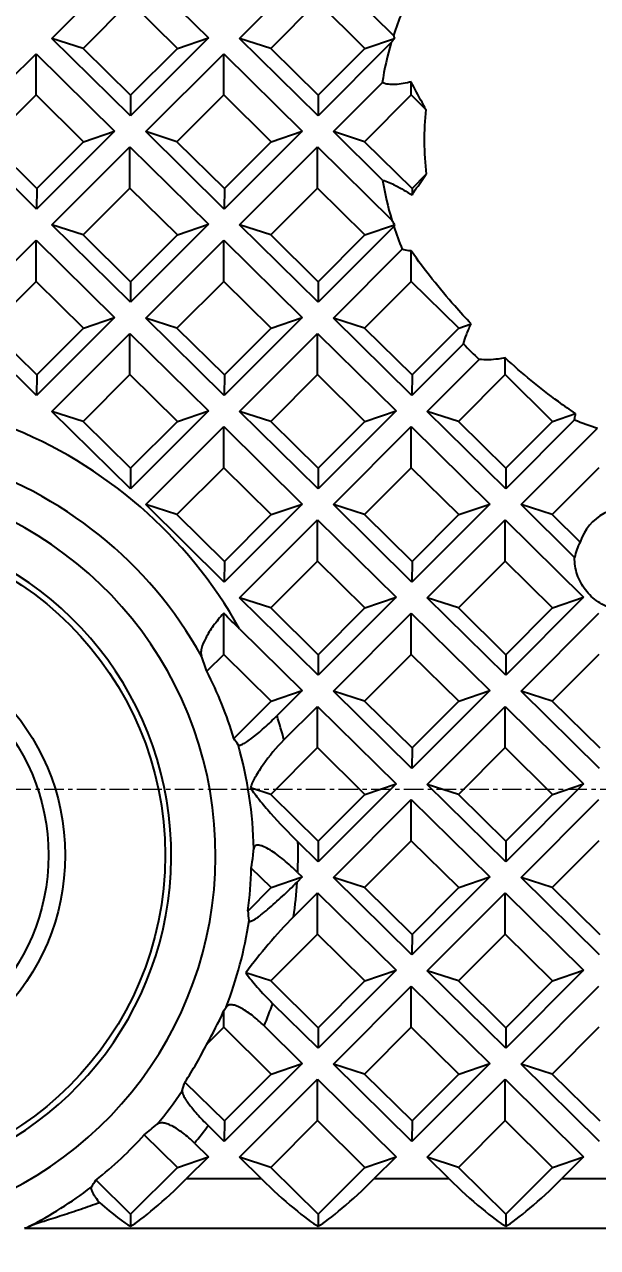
# Model space of a CAD drawing. Header units: millimetres. Extents: x 2089 to 2530, y 1631 to 2074.
# Drawn here: x 2233.11 to 2246.14, y 1853.16 to 1880.95 of the extents above; entities that cross this region are included whole.
import ezdxf

# ---------------------------------------------------------------- set-up
doc = ezdxf.new("R2010")
doc.units = ezdxf.units.MM
doc.linetypes.add('CENTER', pattern=[0.6, 0.375, -0.075, 0.075, -0.075])
doc.layers.add('center', color=1, linetype='CENTER', lineweight=9)
doc.styles.get("Standard").update_dxf_attribs({"font": 'arial.ttf'})
doc.dimstyles.new('副本 ISO-25-1', dxfattribs={"dimtxt": 5, "dimasz": 5, "dimexe": 0, "dimexo": 0, "dimgap": 0, "dimtad": 1, "dimtxsty": 'Standard', "dimcen": 0, "dimclrd": 4, "dimclre": 4, "dimclrt": 6, "dimazin": 0, "dimtfac": 1, "dimtofl": 0, "dimtmove": 0, "dimatfit": 3, "dimfxl": 0, "dimarcsym": 0})

# ---------------------------------------------------------------- blocks, each defined once
blk = doc.blocks.new('*D82')
at = {"color": 4, "linetype": 'Continuous', "lineweight": -2, "transparency": 16777216}
blk.add_line((2248.301, 2000.77), (2248.301, 2021.007), dxfattribs=at)
at = {"layer": 'Defpoints', "color": 0, "transparency": 16777216}
for p in [(2248.301, 2017.746), (2248.301, 2000.77), (2248.301, 1863.577)]:
    blk.add_point(p, dxfattribs=at)
at = {"color": 6, "transparency": 16777216, "insert": (2245.748, 2019.376), "char_height": 5, "attachment_point": 5, "rotation": 90}
blk.add_mtext('0', dxfattribs=at)
blk = doc.blocks.new('*D83')
at = {"color": 4, "linetype": 'Continuous', "lineweight": -2, "transparency": 16777216}
blk.add_line((2248.301, 1724.159), (2248.301, 1706.103), dxfattribs=at)
at = {"layer": 'Defpoints', "color": 0, "transparency": 16777216}
for p in [(2248.301, 1863.577), (2248.301, 1724.159), (2248.301, 1709.364)]:
    blk.add_point(p, dxfattribs=at)
at = {"color": 6, "transparency": 16777216, "insert": (2245.748, 1707.734), "char_height": 5, "attachment_point": 5, "rotation": 90}
blk.add_mtext('0', dxfattribs=at)
blk = doc.blocks.new('*D90')
at = {"color": 4, "linetype": 'Continuous', "lineweight": -2, "transparency": 16777216}
blk.add_line((2159.323, 1863.577), (2145.412, 1863.577), dxfattribs=at)
at = {"layer": 'Defpoints', "color": 0, "transparency": 16777216}
for p in [(2148.673, 1863.577), (2159.323, 1863.577), (2248.301, 1863.577)]:
    blk.add_point(p, dxfattribs=at)
at = {"color": 6, "transparency": 16777216, "insert": (2147.043, 1866.13), "char_height": 5, "attachment_point": 5}
blk.add_mtext('0', dxfattribs=at)
blk = doc.blocks.new('*D91')
at = {"color": 4, "linetype": 'Continuous', "lineweight": -2, "transparency": 16777216}
blk.add_line((2163.032, 1901.577), (2141.504, 1901.577), dxfattribs=at)
at = {"layer": 'Defpoints', "color": 0, "transparency": 16777216}
for p in [(2148.673, 1901.577), (2163.032, 1901.577), (2248.301, 1863.577)]:
    blk.add_point(p, dxfattribs=at)
at = {"color": 6, "transparency": 16777216, "insert": (2145.088, 1904.131), "char_height": 5, "attachment_point": 5}
blk.add_mtext('38', dxfattribs=at)
blk = doc.blocks.new('*D92')
at = {"color": 4, "linetype": 'Continuous', "lineweight": -2, "transparency": 16777216}
for p, q in [((2168.673, 1914.551), (2158.673, 1910.284)), ((2231.896, 1914.551), (2168.673, 1914.551)), ((2158.673, 1910.284), (2131.801, 1910.284))]:
    blk.add_line(p, q, dxfattribs=at)
at = {"layer": 'Defpoints', "color": 0, "transparency": 16777216}
for p in [(2231.896, 1914.551), (2148.673, 1910.284), (2248.301, 1863.577)]:
    blk.add_point(p, dxfattribs=at)
at = {"color": 6, "transparency": 16777216, "insert": (2140.237, 1913.289), "char_height": 5, "attachment_point": 5}
blk.add_mtext('50,97', dxfattribs=at)
blk = doc.blocks.new('*D93')
at = {"color": 4, "linetype": 'Continuous', "lineweight": -2, "transparency": 16777216}
blk.add_line((2211.765, 1916.555), (2131.79, 1916.555), dxfattribs=at)
at = {"layer": 'Defpoints', "color": 0, "transparency": 16777216}
for p in [(2148.673, 1916.555), (2211.765, 1916.555), (2248.301, 1863.577)]:
    blk.add_point(p, dxfattribs=at)
at = {"color": 6, "transparency": 16777216, "insert": (2140.232, 1919.56), "char_height": 5, "attachment_point": 5}
blk.add_mtext('52,98', dxfattribs=at)
blk = doc.blocks.new('*D94')
at = {"color": 4, "linetype": 'Continuous', "lineweight": -2, "transparency": 16777216}
blk.add_line((2206.838, 1939.577), (2141.555, 1939.577), dxfattribs=at)
at = {"layer": 'Defpoints', "color": 0, "transparency": 16777216}
for p in [(2148.673, 1939.577), (2206.838, 1939.577), (2248.301, 1863.577)]:
    blk.add_point(p, dxfattribs=at)
at = {"color": 6, "transparency": 16777216, "insert": (2145.114, 1942.13), "char_height": 5, "attachment_point": 5}
blk.add_mtext('76', dxfattribs=at)
blk = doc.blocks.new('*D95')
at = {"color": 4, "linetype": 'Continuous', "lineweight": -2, "transparency": 16777216}
blk.add_line((2222.617, 1970.577), (2138.097, 1970.577), dxfattribs=at)
at = {"layer": 'Defpoints', "color": 0, "transparency": 16777216}
for p in [(2148.673, 1970.577), (2222.617, 1970.577), (2248.301, 1863.577)]:
    blk.add_point(p, dxfattribs=at)
at = {"color": 6, "transparency": 16777216, "insert": (2143.385, 1973.13), "char_height": 5, "attachment_point": 5}
blk.add_mtext('107', dxfattribs=at)
blk = doc.blocks.new('*D96')
at = {"color": 4, "linetype": 'Continuous', "lineweight": -2, "transparency": 16777216}
blk.add_line((2175.173, 1993.577), (2138.114, 1993.577), dxfattribs=at)
at = {"layer": 'Defpoints', "color": 0, "transparency": 16777216}
for p in [(2148.673, 1993.577), (2175.173, 1993.577), (2248.301, 1863.577)]:
    blk.add_point(p, dxfattribs=at)
at = {"color": 6, "transparency": 16777216, "insert": (2143.393, 1996.132), "char_height": 5, "attachment_point": 5}
blk.add_mtext('130', dxfattribs=at)
blk = doc.blocks.new('*D131')
at = {"color": 4, "linetype": 'Continuous', "lineweight": -2, "transparency": 16777216}
for p, q in [((2168.673, 1862.077), (2158.673, 1855.146)), ((2226.164, 1862.077), (2168.673, 1862.077)), ((2158.673, 1855.146), (2140.003, 1855.146))]:
    blk.add_line(p, q, dxfattribs=at)
at = {"layer": 'Defpoints', "color": 0, "transparency": 16777216}
for p in [(2248.301, 1863.577), (2226.164, 1862.077), (2148.673, 1855.146)]:
    blk.add_point(p, dxfattribs=at)
at = {"color": 6, "transparency": 16777216, "insert": (2144.338, 1858.151), "char_height": 5, "attachment_point": 5}
blk.add_mtext('1,5', dxfattribs=at)
blk = doc.blocks.new('*D132')
at = {"color": 4, "linetype": 'Continuous', "lineweight": -2, "transparency": 16777216}
for p, q in [((2168.673, 1860.188), (2158.673, 1845.49)), ((2202.334, 1860.188), (2168.673, 1860.188)), ((2158.673, 1845.49), (2135.679, 1845.49))]:
    blk.add_line(p, q, dxfattribs=at)
at = {"layer": 'Defpoints', "color": 0, "transparency": 16777216}
for p in [(2248.301, 1863.577), (2202.334, 1860.188), (2148.673, 1845.49)]:
    blk.add_point(p, dxfattribs=at)
at = {"color": 6, "transparency": 16777216, "insert": (2142.176, 1848.495), "char_height": 5, "attachment_point": 5}
blk.add_mtext('3,39', dxfattribs=at)
blk = doc.blocks.new('*D133')
at = {"color": 4, "linetype": 'Continuous', "lineweight": -2, "transparency": 16777216}
blk.add_line((2176.431, 1831.577), (2141.565, 1831.577), dxfattribs=at)
at = {"layer": 'Defpoints', "color": 0, "transparency": 16777216}
for p in [(2248.301, 1863.577), (2148.673, 1831.577), (2176.431, 1831.577)]:
    blk.add_point(p, dxfattribs=at)
at = {"color": 6, "transparency": 16777216, "insert": (2145.119, 1834.131), "char_height": 5, "attachment_point": 5}
blk.add_mtext('32', dxfattribs=at)
blk = doc.blocks.new('*D134')
at = {"color": 4, "linetype": 'Continuous', "lineweight": -2, "transparency": 16777216}
blk.add_line((2201.587, 1812.953), (2131.852, 1812.953), dxfattribs=at)
at = {"layer": 'Defpoints', "color": 0, "transparency": 16777216}
for p in [(2248.301, 1863.577), (2148.673, 1812.953), (2201.587, 1812.953)]:
    blk.add_point(p, dxfattribs=at)
at = {"color": 6, "transparency": 16777216, "insert": (2140.262, 1815.957), "char_height": 5, "attachment_point": 5}
blk.add_mtext('50,62', dxfattribs=at)
blk = doc.blocks.new('*D135')
at = {"color": 4, "linetype": 'Continuous', "lineweight": -2, "transparency": 16777216}
blk.add_line((2204.857, 1800.174), (2135.679, 1800.174), dxfattribs=at)
at = {"layer": 'Defpoints', "color": 0, "transparency": 16777216}
for p in [(2248.301, 1863.577), (2148.673, 1800.174), (2204.857, 1800.174)]:
    blk.add_point(p, dxfattribs=at)
at = {"color": 6, "transparency": 16777216, "insert": (2142.176, 1803.179), "char_height": 5, "attachment_point": 5}
blk.add_mtext('63,4', dxfattribs=at)
blk = doc.blocks.new('*D136')
at = {"color": 4, "linetype": 'Continuous', "lineweight": -2, "transparency": 16777216}
blk.add_line((2221.069, 1791.129), (2131.804, 1791.129), dxfattribs=at)
at = {"layer": 'Defpoints', "color": 0, "transparency": 16777216}
for p in [(2248.301, 1863.577), (2148.673, 1791.129), (2221.069, 1791.129)]:
    blk.add_point(p, dxfattribs=at)
at = {"color": 6, "transparency": 16777216, "insert": (2140.239, 1794.134), "char_height": 5, "attachment_point": 5}
blk.add_mtext('72,45', dxfattribs=at)
blk = doc.blocks.new('*D137')
at = {"color": 4, "linetype": 'Continuous', "lineweight": -2, "transparency": 16777216}
blk.add_line((2229.006, 1764.577), (2141.5, 1764.577), dxfattribs=at)
at = {"layer": 'Defpoints', "color": 0, "transparency": 16777216}
for p in [(2248.301, 1863.577), (2148.673, 1764.577), (2229.006, 1764.577)]:
    blk.add_point(p, dxfattribs=at)
at = {"color": 6, "transparency": 16777216, "insert": (2145.087, 1767.13), "char_height": 5, "attachment_point": 5}
blk.add_mtext('99', dxfattribs=at)
blk = doc.blocks.new('*D138')
at = {"color": 4, "linetype": 'Continuous', "lineweight": -2, "transparency": 16777216}
blk.add_line((2185.311, 1749.577), (2138.117, 1749.577), dxfattribs=at)
at = {"layer": 'Defpoints', "color": 0, "transparency": 16777216}
for p in [(2248.301, 1863.577), (2148.673, 1749.577), (2185.311, 1749.577)]:
    blk.add_point(p, dxfattribs=at)
at = {"color": 6, "transparency": 16777216, "insert": (2143.395, 1752.087), "char_height": 5, "attachment_point": 5}
blk.add_mtext('114', dxfattribs=at)
blk = doc.blocks.new('*D139')
at = {"color": 4, "linetype": 'Continuous', "lineweight": -2, "transparency": 16777216}
blk.add_line((2177.261, 1733.577), (2138.114, 1733.577), dxfattribs=at)
at = {"layer": 'Defpoints', "color": 0, "transparency": 16777216}
for p in [(2248.301, 1863.577), (2148.673, 1733.577), (2177.261, 1733.577)]:
    blk.add_point(p, dxfattribs=at)
at = {"color": 6, "transparency": 16777216, "insert": (2143.393, 1736.132), "char_height": 5, "attachment_point": 5}
blk.add_mtext('130', dxfattribs=at)
blk = doc.blocks.new('*D97')
at = {"color": 4, "linetype": 'Continuous', "lineweight": -2, "transparency": 16777216}
blk.add_line((2178.301, 1726.977), (2178.301, 1701.714), dxfattribs=at)
at = {"layer": 'Defpoints', "color": 0, "transparency": 16777216}
for p in [(2248.301, 1863.577), (2178.301, 1726.977), (2178.301, 1708.819)]:
    blk.add_point(p, dxfattribs=at)
at = {"color": 6, "transparency": 16777216, "insert": (2175.748, 1705.267), "char_height": 5, "attachment_point": 5, "rotation": 90}
blk.add_mtext('70', dxfattribs=at)
blk = doc.blocks.new('*D140')
at = {"color": 4, "linetype": 'Continuous', "lineweight": -2, "transparency": 16777216}
for p, q in [((2203.076, 1810.203), (2203.076, 1728.819)), ((2203.076, 1728.819), (2193.731, 1718.819)), ((2193.731, 1718.819), (2193.731, 1691.745))]:
    blk.add_line(p, q, dxfattribs=at)
at = {"layer": 'Defpoints', "color": 0, "transparency": 16777216}
for p in [(2248.301, 1863.577), (2203.076, 1810.203), (2193.731, 1708.819)]:
    blk.add_point(p, dxfattribs=at)
at = {"color": 6, "transparency": 16777216, "insert": (2190.727, 1700.282), "char_height": 5, "attachment_point": 5, "rotation": 90}
blk.add_mtext('45,23', dxfattribs=at)
blk = doc.blocks.new('*D141')
at = {"color": 4, "linetype": 'Continuous', "lineweight": -2, "transparency": 16777216}
for p, q in [((2206.091, 1798.333), (2206.091, 1728.819)), ((2206.091, 1728.819), (2212.255, 1718.819)), ((2212.255, 1718.819), (2212.255, 1692.71))]:
    blk.add_line(p, q, dxfattribs=at)
at = {"layer": 'Defpoints', "color": 0, "transparency": 16777216}
for p in [(2248.301, 1863.577), (2206.091, 1798.333), (2212.255, 1708.819)]:
    blk.add_point(p, dxfattribs=at)
at = {"color": 6, "transparency": 16777216, "insert": (2209.25, 1700.765), "char_height": 5, "attachment_point": 5, "rotation": 90}
blk.add_mtext('42,21', dxfattribs=at)
blk = doc.blocks.new('*D142')
at = {"color": 4, "linetype": 'Continuous', "lineweight": -2, "transparency": 16777216}
blk.add_line((2223.176, 1789.231), (2223.176, 1691.861), dxfattribs=at)
at = {"layer": 'Defpoints', "color": 0, "transparency": 16777216}
for p in [(2248.301, 1863.577), (2223.176, 1789.231), (2223.176, 1708.819)]:
    blk.add_point(p, dxfattribs=at)
at = {"color": 6, "transparency": 16777216, "insert": (2220.171, 1700.34), "char_height": 5, "attachment_point": 5, "rotation": 90}
blk.add_mtext('25,13', dxfattribs=at)
blk = doc.blocks.new('*D143')
at = {"color": 4, "linetype": 'Continuous', "lineweight": -2, "transparency": 16777216}
for p, q in [((2230.301, 1762.3), (2230.301, 1728.819)), ((2230.301, 1728.819), (2237.579, 1718.819)), ((2237.579, 1718.819), (2237.579, 1702.117))]:
    blk.add_line(p, q, dxfattribs=at)
at = {"layer": 'Defpoints', "color": 0, "transparency": 16777216}
for p in [(2248.301, 1863.577), (2230.301, 1762.3), (2237.579, 1708.819)]:
    blk.add_point(p, dxfattribs=at)
at = {"color": 6, "transparency": 16777216, "insert": (2235.026, 1705.468), "char_height": 5, "attachment_point": 5, "rotation": 90}
blk.add_mtext('18', dxfattribs=at)
blk = doc.blocks.new('*D144')
at = {"color": 4, "linetype": 'Continuous', "lineweight": -2, "transparency": 16777216}
blk.add_line((2204.081, 1857.438), (2204.081, 1691.796), dxfattribs=at)
at = {"layer": 'Defpoints', "color": 0, "transparency": 16777216}
for p in [(2248.301, 1863.577), (2204.081, 1857.438), (2204.081, 1708.819)]:
    blk.add_point(p, dxfattribs=at)
at = {"color": 6, "transparency": 16777216, "insert": (2201.076, 1700.308), "char_height": 5, "attachment_point": 5, "rotation": 90}
blk.add_mtext('44,22', dxfattribs=at)
blk = doc.blocks.new('*D145')
at = {"color": 4, "linetype": 'Continuous', "lineweight": -2, "transparency": 16777216}
blk.add_line((2228.914, 1859.327), (2228.914, 1692.407), dxfattribs=at)
at = {"layer": 'Defpoints', "color": 0, "transparency": 16777216}
for p in [(2248.301, 1863.577), (2228.914, 1859.327), (2228.914, 1708.819)]:
    blk.add_point(p, dxfattribs=at)
at = {"color": 6, "transparency": 16777216, "insert": (2225.91, 1700.613), "char_height": 5, "attachment_point": 5, "rotation": 90}
blk.add_mtext('19,39', dxfattribs=at)
blk = doc.blocks.new('*D98')
at = {"color": 4, "linetype": 'Continuous', "lineweight": -2, "transparency": 16777216}
blk.add_line((2213.116, 1918.755), (2213.116, 2033.658), dxfattribs=at)
at = {"layer": 'Defpoints', "color": 0, "transparency": 16777216}
for p in [(2213.116, 2016.779), (2213.116, 1918.755), (2248.301, 1863.577)]:
    blk.add_point(p, dxfattribs=at)
at = {"color": 6, "transparency": 16777216, "insert": (2210.111, 2025.218), "char_height": 5, "attachment_point": 5, "rotation": 90}
blk.add_mtext('35,18', dxfattribs=at)
blk = doc.blocks.new('*D146')
at = {"color": 4, "linetype": 'Continuous', "lineweight": -2, "transparency": 16777216}
blk.add_line((2233.454, 1916.751), (2233.454, 2033.218), dxfattribs=at)
at = {"layer": 'Defpoints', "color": 0, "transparency": 16777216}
for p in [(2233.454, 2016.779), (2233.454, 1916.751), (2248.301, 1863.577)]:
    blk.add_point(p, dxfattribs=at)
at = {"color": 6, "transparency": 16777216, "insert": (2230.449, 2024.998), "char_height": 5, "attachment_point": 5, "rotation": 90}
blk.add_mtext('14,85', dxfattribs=at)
blk = doc.blocks.new('*D147')
at = {"color": 4, "linetype": 'Continuous', "lineweight": -2, "transparency": 16777216}
for p, q in [((2205.584, 2006.779), (2205.584, 2023.177)), ((2207.301, 1996.779), (2205.584, 2006.779)), ((2207.301, 1942.877), (2207.301, 1996.779))]:
    blk.add_line(p, q, dxfattribs=at)
at = {"layer": 'Defpoints', "color": 0, "transparency": 16777216}
for p in [(2205.584, 2016.779), (2207.301, 1942.877), (2248.301, 1863.577)]:
    blk.add_point(p, dxfattribs=at)
at = {"color": 6, "transparency": 16777216, "insert": (2203.073, 2019.978), "char_height": 5, "attachment_point": 5, "rotation": 90}
blk.add_mtext('41', dxfattribs=at)
blk = doc.blocks.new('*D148')
at = {"color": 4, "linetype": 'Continuous', "lineweight": -2, "transparency": 16777216}
blk.add_line((2223.301, 1973.877), (2223.301, 2024.064), dxfattribs=at)
at = {"layer": 'Defpoints', "color": 0, "transparency": 16777216}
for p in [(2223.301, 2016.779), (2223.301, 1973.877), (2248.301, 1863.577)]:
    blk.add_point(p, dxfattribs=at)
at = {"color": 6, "transparency": 16777216, "insert": (2220.748, 2020.421), "char_height": 5, "attachment_point": 5, "rotation": 90}
blk.add_mtext('25', dxfattribs=at)
blk = doc.blocks.new('*D149')
at = {"color": 4, "linetype": 'Continuous', "lineweight": -2, "transparency": 16777216}
blk.add_line((2178.301, 2000.177), (2178.301, 2023.883), dxfattribs=at)
at = {"layer": 'Defpoints', "color": 0, "transparency": 16777216}
for p in [(2178.301, 2016.779), (2178.301, 2000.177), (2248.301, 1863.577)]:
    blk.add_point(p, dxfattribs=at)
at = {"color": 6, "transparency": 16777216, "insert": (2175.748, 2020.331), "char_height": 5, "attachment_point": 5, "rotation": 90}
blk.add_mtext('70', dxfattribs=at)

msp = doc.modelspace()

# ---------------------------------------------------------------- linework, layer by layer
at = {"color": 7, "linetype": 'Continuous'}
for p, q in [((2233.739, 1880.632), (2235.509, 1882.404)), ((2235.509, 1882.404), (2237.293, 1880.645)), ((2238.003, 1880.632), (2239.773, 1882.404)), ((2239.773, 1882.404), (2241.5, 1880.701)), ((2235.509, 1881.467), (2234.447, 1880.404)), ((2236.588, 1880.404), (2235.509, 1881.467)), ((2239.773, 1881.467), (2238.711, 1880.404)), ((2240.851, 1880.404), (2239.773, 1881.467)), ((2235.523, 1878.873), (2233.739, 1880.632)), ((2234.447, 1880.404), (2233.739, 1880.632)), ((2237.293, 1880.645), (2235.523, 1878.873)), ((2236.588, 1880.404), (2237.293, 1880.645)), ((2239.787, 1878.873), (2238.003, 1880.632)), ((2238.711, 1880.404), (2238.003, 1880.632)), ((2241.45, 1880.538), (2239.787, 1878.873)), ((2240.851, 1880.404), (2241.52, 1880.633)), ((2232.751, 1879.659), (2233.377, 1880.285)), ((2233.377, 1879.349), (2233.377, 1880.285)), ((2233.377, 1880.285), (2235.161, 1878.527)), ((2234.447, 1880.404), (2235.526, 1879.341)), ((2235.526, 1879.341), (2236.588, 1880.404)), ((2235.871, 1878.514), (2237.641, 1880.285)), ((2237.641, 1879.349), (2237.641, 1880.285)), ((2237.641, 1880.285), (2239.425, 1878.527)), ((2238.711, 1880.404), (2239.79, 1879.341)), ((2239.79, 1879.341), (2240.851, 1880.404)), ((2241.905, 1879.349), (2241.905, 1879.648)), ((2240.135, 1878.514), (2241.245, 1879.624)), ((2233.377, 1879.349), (2232.315, 1878.286)), ((2234.456, 1878.286), (2233.377, 1879.349)), ((2235.526, 1879.341), (2235.523, 1878.873)), ((2237.641, 1879.349), (2236.579, 1878.286)), ((2238.72, 1878.286), (2237.641, 1879.349)), ((2239.79, 1879.341), (2239.787, 1878.873)), ((2241.905, 1879.349), (2240.843, 1878.286)), ((2242.238, 1879.02), (2241.905, 1879.349)), ((2235.161, 1878.527), (2233.391, 1876.755)), ((2234.456, 1878.286), (2235.161, 1878.527)), ((2239.425, 1878.527), (2237.655, 1876.755)), ((2238.72, 1878.286), (2239.425, 1878.527)), ((2232.315, 1878.286), (2233.394, 1877.222)), ((2233.394, 1877.222), (2234.456, 1878.286)), ((2237.655, 1876.755), (2235.871, 1878.514)), ((2236.579, 1878.286), (2235.871, 1878.514)), ((2236.579, 1878.286), (2237.658, 1877.222)), ((2237.658, 1877.222), (2238.72, 1878.286)), ((2241.251, 1877.413), (2240.135, 1878.514)), ((2240.843, 1878.286), (2240.135, 1878.514)), ((2240.843, 1878.286), (2241.922, 1877.222)), ((2233.739, 1876.395), (2235.509, 1878.167)), ((2235.509, 1877.231), (2235.509, 1878.167)), ((2235.509, 1878.167), (2237.293, 1876.409)), ((2238.003, 1876.395), (2239.773, 1878.167)), ((2239.773, 1877.231), (2239.773, 1878.167)), ((2239.773, 1878.167), (2241.462, 1876.503)), ((2233.391, 1876.755), (2232.372, 1877.76)), ((2241.922, 1877.222), (2242.246, 1877.547)), ((2233.394, 1877.222), (2233.391, 1876.755)), ((2235.509, 1877.231), (2234.447, 1876.167)), ((2236.588, 1876.167), (2235.509, 1877.231)), ((2237.658, 1877.222), (2237.655, 1876.755)), ((2239.773, 1877.231), (2238.711, 1876.167)), ((2240.851, 1876.167), (2239.773, 1877.231)), ((2241.922, 1877.222), (2241.921, 1877.076)), ((2235.523, 1874.637), (2233.739, 1876.395)), ((2234.447, 1876.167), (2233.739, 1876.395)), ((2237.293, 1876.409), (2235.523, 1874.637)), ((2236.588, 1876.167), (2237.293, 1876.409)), ((2239.787, 1874.637), (2238.003, 1876.395)), ((2238.711, 1876.167), (2238.003, 1876.395)), ((2241.507, 1876.359), (2239.787, 1874.637)), ((2240.851, 1876.167), (2241.524, 1876.398)), ((2231.738, 1874.408), (2233.377, 1876.049)), ((2233.377, 1875.112), (2233.377, 1876.049)), ((2233.377, 1876.049), (2235.161, 1874.291)), ((2234.447, 1876.167), (2235.526, 1875.104)), ((2235.526, 1875.104), (2236.588, 1876.167)), ((2235.871, 1874.277), (2237.641, 1876.049)), ((2237.641, 1875.112), (2237.641, 1876.049)), ((2237.641, 1876.049), (2239.425, 1874.291)), ((2238.711, 1876.167), (2239.79, 1875.104)), ((2239.79, 1875.104), (2240.851, 1876.167)), ((2240.135, 1874.277), (2241.697, 1875.841)), ((2241.905, 1875.112), (2241.905, 1875.803)), ((2233.377, 1875.112), (2232.315, 1874.049)), ((2234.456, 1874.049), (2233.377, 1875.112)), ((2235.526, 1875.104), (2235.523, 1874.637)), ((2237.641, 1875.112), (2236.579, 1874.049)), ((2238.72, 1874.049), (2237.641, 1875.112)), ((2239.79, 1875.104), (2239.787, 1874.637)), ((2241.905, 1875.112), (2240.843, 1874.049)), ((2242.983, 1874.049), (2241.905, 1875.112)), ((2233.391, 1872.519), (2231.698, 1874.188)), ((2235.161, 1874.291), (2233.391, 1872.519)), ((2234.456, 1874.049), (2235.161, 1874.291)), ((2237.655, 1872.519), (2235.871, 1874.277)), ((2236.579, 1874.049), (2235.871, 1874.277)), ((2239.425, 1874.291), (2237.655, 1872.519)), ((2238.72, 1874.049), (2239.425, 1874.291)), ((2241.919, 1872.519), (2240.135, 1874.277)), ((2240.843, 1874.049), (2240.135, 1874.277)), ((2242.983, 1874.049), (2243.266, 1874.146)), ((2232.315, 1874.049), (2233.394, 1872.986)), ((2233.394, 1872.986), (2234.456, 1874.049)), ((2233.739, 1872.159), (2235.509, 1873.931)), ((2235.509, 1872.994), (2235.509, 1873.931)), ((2235.509, 1873.931), (2237.293, 1872.173)), ((2236.579, 1874.049), (2237.658, 1872.986)), ((2237.658, 1872.986), (2238.72, 1874.049)), ((2238.003, 1872.159), (2239.773, 1873.931)), ((2239.773, 1872.994), (2239.773, 1873.931)), ((2239.773, 1873.931), (2241.557, 1872.173)), ((2240.843, 1874.049), (2241.922, 1872.986)), ((2241.922, 1872.986), (2242.983, 1874.049)), ((2243.09, 1873.691), (2241.919, 1872.519)), ((2242.267, 1872.159), (2243.446, 1873.339)), ((2244.037, 1872.994), (2244.037, 1873.375)), ((2233.394, 1872.986), (2233.391, 1872.519)), ((2235.509, 1872.994), (2234.447, 1871.931)), ((2236.588, 1871.931), (2235.509, 1872.994)), ((2237.658, 1872.986), (2237.655, 1872.519)), ((2239.773, 1872.994), (2238.711, 1871.931)), ((2240.851, 1871.931), (2239.773, 1872.994)), ((2241.922, 1872.986), (2241.919, 1872.519)), ((2244.037, 1872.994), (2242.975, 1871.931)), ((2245.115, 1871.931), (2244.037, 1872.994)), ((2235.523, 1870.401), (2233.739, 1872.159)), ((2234.447, 1871.931), (2233.739, 1872.159)), ((2237.293, 1872.173), (2235.523, 1870.401)), ((2236.588, 1871.931), (2237.293, 1872.173)), ((2239.787, 1870.401), (2238.003, 1872.159)), ((2238.711, 1871.931), (2238.003, 1872.159)), ((2241.557, 1872.173), (2239.787, 1870.401)), ((2240.851, 1871.931), (2241.557, 1872.173)), ((2244.051, 1870.401), (2242.267, 1872.159)), ((2242.975, 1871.931), (2242.267, 1872.159)), ((2234.447, 1871.931), (2235.526, 1870.868)), ((2235.526, 1870.868), (2236.588, 1871.931)), ((2238.711, 1871.931), (2239.79, 1870.868)), ((2239.79, 1870.868), (2240.851, 1871.931)), ((2242.975, 1871.931), (2244.053, 1870.868)), ((2245.615, 1871.967), (2244.051, 1870.401)), ((2244.053, 1870.868), (2245.115, 1871.931)), ((2245.115, 1871.931), (2245.639, 1872.11)), ((2235.871, 1870.041), (2237.641, 1871.813)), ((2237.641, 1870.876), (2237.641, 1871.813)), ((2237.641, 1871.813), (2239.425, 1870.054)), ((2240.135, 1870.041), (2241.905, 1871.813)), ((2241.905, 1870.876), (2241.905, 1871.813)), ((2241.905, 1871.813), (2243.688, 1870.054)), ((2244.399, 1870.041), (2246.137, 1871.78)), ((2235.526, 1870.868), (2235.523, 1870.401)), ((2237.641, 1870.876), (2236.579, 1869.813)), ((2238.72, 1869.813), (2237.641, 1870.876)), ((2239.79, 1870.868), (2239.787, 1870.401)), ((2241.905, 1870.876), (2240.843, 1869.813)), ((2242.983, 1869.813), (2241.905, 1870.876)), ((2244.053, 1870.868), (2244.051, 1870.401)), ((2246.169, 1870.876), (2245.107, 1869.813)), ((2237.655, 1868.283), (2235.871, 1870.041)), ((2236.579, 1869.813), (2235.871, 1870.041)), ((2239.425, 1870.054), (2237.655, 1868.283)), ((2238.72, 1869.813), (2239.425, 1870.054)), ((2241.919, 1868.283), (2240.135, 1870.041)), ((2240.843, 1869.813), (2240.135, 1870.041)), ((2243.688, 1870.054), (2241.919, 1868.283)), ((2242.983, 1869.813), (2243.688, 1870.054)), ((2245.615, 1868.842), (2244.399, 1870.041)), ((2245.107, 1869.813), (2244.399, 1870.041)), ((2236.579, 1869.813), (2237.658, 1868.75)), ((2237.658, 1868.75), (2238.72, 1869.813)), ((2238.003, 1867.923), (2239.773, 1869.695)), ((2239.773, 1868.758), (2239.773, 1869.695)), ((2239.773, 1869.695), (2241.557, 1867.936)), ((2240.843, 1869.813), (2241.922, 1868.75)), ((2241.922, 1868.75), (2242.983, 1869.813)), ((2242.267, 1867.923), (2244.037, 1869.695)), ((2244.037, 1868.758), (2244.037, 1869.695)), ((2244.037, 1869.695), (2245.82, 1867.936)), ((2245.107, 1869.813), (2245.74, 1869.188)), ((2237.658, 1868.75), (2237.655, 1868.283)), ((2239.773, 1868.758), (2238.711, 1867.695)), ((2240.851, 1867.695), (2239.773, 1868.758)), ((2241.922, 1868.75), (2241.919, 1868.283)), ((2244.037, 1868.758), (2242.975, 1867.695)), ((2245.115, 1867.695), (2244.037, 1868.758)), ((2239.787, 1866.164), (2238.003, 1867.923)), ((2238.711, 1867.695), (2238.003, 1867.923)), ((2238.711, 1867.695), (2239.79, 1866.632)), ((2241.557, 1867.936), (2239.787, 1866.164)), ((2239.79, 1866.632), (2240.851, 1867.695)), ((2240.851, 1867.695), (2241.557, 1867.936)), ((2244.051, 1866.164), (2242.267, 1867.923)), ((2242.975, 1867.695), (2242.267, 1867.923)), ((2242.975, 1867.695), (2244.053, 1866.632)), ((2245.82, 1867.936), (2244.051, 1866.164)), ((2244.053, 1866.632), (2245.115, 1867.695)), ((2245.115, 1867.695), (2245.82, 1867.936)), ((2237.641, 1866.64), (2237.641, 1867.572)), ((2240.135, 1865.805), (2241.905, 1867.576)), ((2241.905, 1866.64), (2241.905, 1867.576)), ((2241.905, 1867.576), (2243.688, 1865.818)), ((2244.399, 1865.805), (2246.169, 1867.576)), ((2238, 1867.222), (2239.425, 1865.818)), ((2237.641, 1866.64), (2237.259, 1866.257)), ((2238.72, 1865.577), (2237.641, 1866.64)), ((2239.79, 1866.632), (2239.787, 1866.164)), ((2241.905, 1866.64), (2240.843, 1865.577)), ((2242.983, 1865.577), (2241.905, 1866.64)), ((2244.053, 1866.632), (2244.051, 1866.164)), ((2246.169, 1866.64), (2245.107, 1865.577)), ((2238.72, 1865.577), (2239.425, 1865.818)), ((2239.425, 1865.818), (2238.854, 1865.247)), ((2241.919, 1864.046), (2240.135, 1865.805)), ((2240.843, 1865.577), (2240.135, 1865.805)), ((2243.688, 1865.818), (2241.919, 1864.046)), ((2242.983, 1865.577), (2243.688, 1865.818)), ((2246.183, 1864.046), (2244.399, 1865.805)), ((2245.107, 1865.577), (2244.399, 1865.805)), ((2237.872, 1864.728), (2238.72, 1865.577)), ((2240.843, 1865.577), (2241.922, 1864.513)), ((2241.922, 1864.513), (2242.983, 1865.577)), ((2245.107, 1865.577), (2246.185, 1864.513)), ((2239.01, 1864.695), (2239.773, 1865.458)), ((2239.773, 1864.522), (2239.773, 1865.458)), ((2239.773, 1865.458), (2241.557, 1863.7)), ((2242.267, 1863.686), (2244.037, 1865.458)), ((2244.037, 1864.522), (2244.037, 1865.458)), ((2244.037, 1865.458), (2245.82, 1863.7)), ((2239.773, 1864.522), (2238.711, 1863.458)), ((2240.851, 1863.458), (2239.773, 1864.522)), ((2241.922, 1864.513), (2241.919, 1864.046)), ((2244.037, 1864.522), (2242.975, 1863.458)), ((2245.115, 1863.458), (2244.037, 1864.522)), ((2238.711, 1863.458), (2238.247, 1863.608)), ((2241.557, 1863.7), (2239.787, 1861.928)), ((2240.851, 1863.458), (2241.557, 1863.7)), ((2244.051, 1861.928), (2242.267, 1863.686)), ((2242.975, 1863.458), (2242.267, 1863.686)), ((2245.82, 1863.7), (2244.051, 1861.928)), ((2245.115, 1863.458), (2245.82, 1863.7)), ((2238.711, 1863.458), (2239.79, 1862.395)), ((2239.79, 1862.395), (2240.851, 1863.458)), ((2240.135, 1861.568), (2241.905, 1863.34)), ((2241.905, 1862.403), (2241.905, 1863.34)), ((2241.905, 1863.34), (2243.688, 1861.582)), ((2242.975, 1863.458), (2244.053, 1862.395)), ((2244.053, 1862.395), (2245.115, 1863.458)), ((2244.399, 1861.568), (2246.169, 1863.34)), ((2239.787, 1861.928), (2239.328, 1862.38)), ((2239.79, 1862.395), (2239.787, 1861.928)), ((2241.905, 1862.403), (2240.843, 1861.34)), ((2242.983, 1861.34), (2241.905, 1862.403)), ((2244.053, 1862.395), (2244.051, 1861.928)), ((2246.169, 1862.403), (2245.107, 1861.34)), ((2238.72, 1861.34), (2238.269, 1861.784)), ((2238.72, 1861.34), (2239.425, 1861.582)), ((2239.425, 1861.582), (2239.31, 1861.467)), ((2239.322, 1861.683), (2239.425, 1861.582)), ((2243.688, 1861.582), (2241.919, 1859.81)), ((2242.983, 1861.34), (2243.688, 1861.582)), ((2238.194, 1860.814), (2238.72, 1861.34)), ((2241.919, 1859.81), (2240.135, 1861.568)), ((2240.843, 1861.34), (2240.135, 1861.568)), ((2240.843, 1861.34), (2241.922, 1860.277)), ((2241.922, 1860.277), (2242.983, 1861.34)), ((2246.183, 1859.81), (2244.399, 1861.568)), ((2245.107, 1861.34), (2244.399, 1861.568)), ((2245.107, 1861.34), (2246.185, 1860.277)), ((2239.23, 1860.678), (2239.773, 1861.222)), ((2239.773, 1860.285), (2239.773, 1861.222)), ((2239.773, 1861.222), (2241.557, 1859.464)), ((2242.267, 1859.45), (2244.037, 1861.222)), ((2244.037, 1860.285), (2244.037, 1861.222)), ((2244.037, 1861.222), (2245.82, 1859.464)), ((2239.773, 1860.285), (2238.711, 1859.222)), ((2240.851, 1859.222), (2239.773, 1860.285)), ((2241.922, 1860.277), (2241.919, 1859.81)), ((2244.037, 1860.285), (2242.975, 1859.222)), ((2245.115, 1859.222), (2244.037, 1860.285)), ((2238.711, 1859.222), (2238.146, 1859.404)), ((2241.557, 1859.464), (2239.787, 1857.692)), ((2240.851, 1859.222), (2241.557, 1859.464)), ((2244.051, 1857.692), (2242.267, 1859.45)), ((2242.975, 1859.222), (2242.267, 1859.45)), ((2245.82, 1859.464), (2244.051, 1857.692)), ((2245.115, 1859.222), (2245.82, 1859.464)), ((2238.711, 1859.222), (2239.79, 1858.159)), ((2239.79, 1858.159), (2240.851, 1859.222)), ((2240.135, 1857.332), (2241.905, 1859.104)), ((2241.905, 1858.167), (2241.905, 1859.104)), ((2241.905, 1859.104), (2243.688, 1857.345)), ((2242.975, 1859.222), (2244.053, 1858.159)), ((2244.053, 1858.159), (2245.115, 1859.222)), ((2244.399, 1857.332), (2246.169, 1859.104)), ((2237.641, 1858.167), (2237.641, 1858.531)), ((2239.787, 1857.692), (2238.754, 1858.71)), ((2237.641, 1858.167), (2237.257, 1857.782)), ((2238.72, 1857.104), (2237.641, 1858.167)), ((2238.561, 1858.197), (2239.425, 1857.345)), ((2239.79, 1858.159), (2239.787, 1857.692)), ((2241.905, 1858.167), (2240.843, 1857.104)), ((2242.983, 1857.104), (2241.905, 1858.167)), ((2244.053, 1858.159), (2244.051, 1857.692)), ((2246.169, 1858.167), (2245.107, 1857.104)), ((2239.425, 1857.345), (2237.655, 1855.574)), ((2238.72, 1857.104), (2239.425, 1857.345)), ((2241.919, 1855.574), (2240.135, 1857.332)), ((2240.843, 1857.104), (2240.135, 1857.332)), ((2243.688, 1857.345), (2241.919, 1855.574)), ((2242.983, 1857.104), (2243.688, 1857.345)), ((2246.183, 1855.574), (2244.399, 1857.332)), ((2245.107, 1857.104), (2244.399, 1857.332)), ((2236.762, 1856.924), (2237.658, 1856.041)), ((2237.658, 1856.041), (2238.72, 1857.104)), ((2238.003, 1855.214), (2239.773, 1856.986)), ((2239.773, 1856.049), (2239.773, 1856.986)), ((2239.773, 1856.986), (2241.557, 1855.227)), ((2240.843, 1857.104), (2241.922, 1856.041)), ((2241.922, 1856.041), (2242.983, 1857.104)), ((2242.267, 1855.214), (2244.037, 1856.986)), ((2244.037, 1856.049), (2244.037, 1856.986)), ((2244.037, 1856.986), (2245.82, 1855.227)), ((2245.107, 1857.104), (2246.185, 1856.041)), ((2237.658, 1856.041), (2237.655, 1855.574)), ((2239.773, 1856.049), (2238.711, 1854.986)), ((2240.851, 1854.986), (2239.773, 1856.049)), ((2241.922, 1856.041), (2241.919, 1855.574)), ((2244.037, 1856.049), (2242.975, 1854.986)), ((2245.115, 1854.986), (2244.037, 1856.049)), ((2237.655, 1855.574), (2237.289, 1855.934)), ((2236.588, 1854.986), (2235.837, 1855.725)), ((2236.98, 1855.536), (2237.293, 1855.227)), ((2236.588, 1854.986), (2237.293, 1855.227)), ((2237.293, 1855.227), (2236.788, 1854.722)), ((2238.711, 1854.986), (2238.003, 1855.214)), ((2238.502, 1854.722), (2238.003, 1855.214)), ((2240.851, 1854.986), (2241.557, 1855.227)), ((2241.557, 1855.227), (2241.052, 1854.722)), ((2242.975, 1854.986), (2242.267, 1855.214)), ((2242.766, 1854.722), (2242.267, 1855.214)), ((2245.115, 1854.986), (2245.82, 1855.227)), ((2245.82, 1855.227), (2245.316, 1854.722)), ((2235.526, 1853.923), (2236.588, 1854.986)), ((2238.711, 1854.986), (2239.79, 1853.923)), ((2239.79, 1853.923), (2240.851, 1854.986)), ((2242.975, 1854.986), (2244.053, 1853.923)), ((2244.053, 1853.923), (2245.115, 1854.986)), ((2234.74, 1854.698), (2235.526, 1853.923)), ((2238.502, 1854.722), (2236.788, 1854.722)), ((2242.766, 1854.722), (2241.052, 1854.722)), ((2247.03, 1854.722), (2245.316, 1854.722)), ((2235.526, 1853.923), (2235.524, 1853.647)), ((2239.79, 1853.923), (2239.788, 1853.647)), ((2244.053, 1853.923), (2244.052, 1853.647)), ((2233.114, 1853.604), (2264.057, 1853.604))]:
    msp.add_line(p, q, dxfattribs=at)
for radius in [7.397, 5.125, 4.746]:
    msp.add_circle((2228.914, 1862.077), radius, dxfattribs=at)
for centre, radius, start, end in [((2248.228, 1878.539), 7.067, 157.717, 162.1818), ((2248.223, 1878.539), 7.063, 163.5546, 171.1596), ((2250.865, 1873.616), 11.686, 143.1007, 143.6779), ((2245.87, 1881.936), 4.541, 195.7786, 196.6786), ((2248.246, 1878.314), 6.049, 173.2972, 187.2865), ((2248.223, 1878.543), 7.063, 189.2052, 196.7913), ((2249.472, 1881.214), 9.293, 210.4609, 211.213), ((2244.151, 1875.189), 2.892, 155.2883, 156.1354), ((2248.229, 1878.54), 7.068, 197.9717, 202.4467), ((2248.269, 1878.576), 7.119, 223.3208, 227.3527), ((2248.293, 1878.622), 7.173, 248.0779, 252.5025), ((2228.918, 1862.134), 10.41, 29.2575, 68.7399), ((2228.914, 1862.014), 9.414, 29.154, 73.1788), ((2228.914, 1862.077), 8.543, 286.8214, 82.6839), ((2246.824, 1868.839), 1.138, 74.9991, 162.142), ((2228.914, 1862.077), 7.537, 286.8252, 82.0487), ((2204.381, 1833.091), 47.908, 45.4304, 46.0329), ((2227.669, 1863.013), 10.123, 18.6846, 20.7518), ((2228.915, 1862.13), 10.416, 14.2556, 17.4123), ((2230.257, 1859.326), 9.336, 34.3048, 35.3502), ((2228.902, 1862.013), 9.426, 1.2627, 15.8545), ((2229.844, 1863.098), 8.527, 353.1205, 354.0915), ((2228.892, 1862.129), 10.44, 357.554, 1.3798), ((2229.933, 1863.085), 8.437, 351.1291, 353.1353), ((2228.92, 1862.127), 10.411, 351.999, 356.3664), ((2230.548, 1859.816), 7.711, 5.7674, 7.4325), ((2228.885, 1862.022), 9.444, 338.9139, 351.2834), ((2229.792, 1863.19), 9.128, 329.308, 329.9927), ((2228.94, 1862.119), 10.39, 337.8225, 340.8445), ((2228.914, 1862.015), 9.414, 320.0171, 325.7928), ((2229.818, 1863.264), 9.647, 308.6045, 310.8449), ((2228.908, 1862.134), 10.425, 320.7346, 323.5065), ((2225.942, 1860.479), 10.527, 325.6261, 326.685), ((2228.905, 1862.029), 9.431, 297.1662, 307.3885)]:
    msp.add_arc(centre, radius, start, end, dxfattribs=at)
for centre, major_axis, ratio, start_param, end_param in [((2246.664, 1868.677), (0.747, 0.778), 0.976839, -4.458273, -4.113864), ((2228.914, 1862.021), (0, 9.358), 0.999982, -1.277337, -1.101086), ((2228.914, 1862.021), (0, 9.358), 0.999982, -1.70016, -1.596084), ((2227.661, 1863.262), (8.033, -7.599), 0.987759, 0.241598, 0.318548), ((2228.914, 1862.021), (0, 9.358), 0.999982, -2.146827, -2.040861), ((2226.449, 1859.51), (7.677, 7.994), 0.947036, -1.093595, -1.074402), ((2228.914, 1862.021), (0, 9.358), 0.999982, -2.469633, -2.30876), ((2236.442, 1854.608), (1.05, 0.998), 0.11033, -2.730233, -1.34162), ((2238.856, 1854.608), (1.067, -0.998), 0.111483, -1.803121, -0.414508), ((2240.706, 1854.608), (1.05, 0.998), 0.11033, -2.730233, -1.34162), ((2243.12, 1854.608), (1.067, -0.998), 0.111483, -1.803121, -0.414508), ((2244.97, 1854.608), (1.05, 0.998), 0.11033, -2.730233, -1.34162), ((2234.592, 1854.608), (1.067, -0.998), 0.111483, -1.249521, -0.414508)]:
    msp.add_ellipse(centre, major_axis=major_axis, ratio=ratio, start_param=start_param, end_param=end_param, dxfattribs=at)
for points, knots in [([(2228.711, 1872.313), (2229.169, 1874.787), (2229.907, 1878.49), (2230.997, 1883.403), (2231.871, 1887.075), (2232.811, 1890.731), (2234.167, 1895.577), (2235.298, 1899.18), (2236.094, 1901.567)], [0, 0, 0, 0, 0.249989, 0.374994, 0.500001, 0.625002, 0.750003, 1, 1, 1, 1]), ([(2227.753, 1872.427), (2228.509, 1876.509), (2230.195, 1884.643), (2232.307, 1892.681), (2233.515, 1896.653)], [0, 0, 0, 0, 0.500013, 1, 1, 1, 1]), ([(2233.582, 1896.632), (2232.378, 1892.673), (2230.272, 1884.662), (2228.59, 1876.556), (2227.835, 1872.487)], [0, 0, 0, 0, 0.499989, 1, 1, 1, 1]), ([(2241.905, 1879.648), (2241.785, 1879.614), (2241.565, 1879.569), (2241.336, 1879.59), (2241.245, 1879.624)], [0, 0, 0, 0, 0.56142, 1, 1, 1, 1]), ([(2242.238, 1879.02), (2242.208, 1879.073), (2242.091, 1879.28), (2241.982, 1879.49), (2241.905, 1879.648)], [0, 0, 0, 0, 0.258867, 1, 1, 1, 1]), ([(2241.251, 1877.413), (2241.353, 1877.383), (2241.583, 1877.279), (2241.799, 1877.153), (2241.921, 1877.076)], [0, 0, 0, 0, 0.424049, 1, 1, 1, 1]), ([(2241.921, 1877.076), (2241.945, 1877.114), (2242.051, 1877.273), (2242.16, 1877.429), (2242.246, 1877.547)], [0, 0, 0, 0, 0.235976, 1, 1, 1, 1]), ([(2241.905, 1875.803), (2241.887, 1875.805), (2241.817, 1875.812), (2241.747, 1875.827), (2241.697, 1875.841)], [0, 0, 0, 0, 0.260536, 1, 1, 1, 1]), ([(2243.266, 1874.146), (2243.139, 1874.28), (2242.657, 1874.807), (2242.209, 1875.368), (2241.905, 1875.803)], [0, 0, 0, 0, 0.257559, 1, 1, 1, 1]), ([(2243.09, 1873.691), (2243.106, 1873.762), (2243.158, 1873.917), (2243.226, 1874.065), (2243.266, 1874.146)], [0, 0, 0, 0, 0.44783, 1, 1, 1, 1]), ([(2244.037, 1873.375), (2243.984, 1873.365), (2243.789, 1873.333), (2243.589, 1873.324), (2243.446, 1873.339)], [0, 0, 0, 0, 0.274004, 1, 1, 1, 1]), ([(2245.639, 1872.11), (2245.506, 1872.197), (2244.945, 1872.584), (2244.421, 1873.022), (2244.037, 1873.375)], [0, 0, 0, 0, 0.233423, 1, 1, 1, 1]), ([(2245.615, 1871.967), (2245.616, 1871.978), (2245.62, 1872.026), (2245.63, 1872.074), (2245.639, 1872.11)], [0, 0, 0, 0, 0.22782, 1, 1, 1, 1]), ([(2246.51, 1867.672), (2246.382, 1867.706), (2246.134, 1867.813), (2245.847, 1868.094), (2245.652, 1868.444), (2245.615, 1868.711), (2245.615, 1868.842)], [0, 0, 0, 0, 0.25072, 0.500801, 0.750357, 1, 1, 1, 1]), ([(2237.641, 1867.572), (2237.557, 1867.481), (2237.408, 1867.3), (2237.237, 1867.032), (2237.144, 1866.822), (2237.12, 1866.682), (2237.126, 1866.624), (2237.135, 1866.6)], [0, 0, 0, 0, 0.330347, 0.621558, 0.848673, 0.933642, 1, 1, 1, 1]), ([(2237.969, 1864.588), (2237.976, 1864.578), (2238.003, 1864.575), (2238.036, 1864.584), (2238.092, 1864.607), (2238.175, 1864.659), (2238.291, 1864.742), (2238.423, 1864.848), (2238.616, 1865.015), (2238.759, 1865.152), (2238.854, 1865.247)], [0, 0, 0, 0, 0.032117, 0.058681, 0.094057, 0.1915, 0.320229, 0.473342, 0.642634, 1, 1, 1, 1]), ([(2239.01, 1864.695), (2238.837, 1864.521), (2238.605, 1864.249), (2238.365, 1863.874), (2238.276, 1863.694), (2238.247, 1863.608)], [0, 0, 0, 0, 0.551808, 0.796665, 1, 1, 1, 1]), ([(2238.247, 1863.608), (2238.31, 1863.515), (2238.461, 1863.321), (2238.815, 1862.906), (2239.114, 1862.591), (2239.328, 1862.38)], [0, 0, 0, 0, 0.205387, 0.449689, 1, 1, 1, 1]), ([(2239.322, 1861.683), (2239.271, 1861.734), (2239.167, 1861.831), (2239.01, 1861.969), (2238.853, 1862.091), (2238.703, 1862.194), (2238.583, 1862.26), (2238.495, 1862.293), (2238.43, 1862.308), (2238.366, 1862.302), (2238.332, 1862.259), (2238.327, 1862.234), (2238.326, 1862.221)], [0, 0, 0, 0, 0.172796, 0.341322, 0.501996, 0.649813, 0.777238, 0.830372, 0.875004, 0.939584, 0.967807, 1, 1, 1, 1]), ([(2238.22, 1860.591), (2238.22, 1860.585), (2238.23, 1860.569), (2238.263, 1860.576), (2238.302, 1860.593), (2238.356, 1860.625), (2238.419, 1860.669), (2238.49, 1860.722), (2238.566, 1860.782), (2238.674, 1860.872), (2238.812, 1860.993), (2239.036, 1861.198), (2239.201, 1861.358), (2239.31, 1861.467)], [0, 0, 0, 0, 0.013117, 0.031164, 0.062213, 0.106216, 0.160849, 0.223466, 0.291832, 0.364324, 0.517256, 0.67624, 1, 1, 1, 1]), ([(2239.23, 1860.678), (2239.029, 1860.477), (2238.654, 1860.064), (2238.307, 1859.626), (2238.146, 1859.404)], [0, 0, 0, 0, 0.50825, 1, 1, 1, 1]), ([(2238.146, 1859.404), (2238.225, 1859.291), (2238.421, 1859.053), (2238.633, 1858.829), (2238.754, 1858.71)], [0, 0, 0, 0, 0.448132, 1, 1, 1, 1]), ([(2238.561, 1858.197), (2238.474, 1858.283), (2238.34, 1858.402), (2238.155, 1858.536), (2238.03, 1858.611), (2237.917, 1858.66), (2237.821, 1858.683), (2237.742, 1858.674), (2237.706, 1858.642), (2237.696, 1858.625)], [0, 0, 0, 0, 0.355054, 0.516433, 0.659171, 0.778431, 0.871668, 0.941195, 1, 1, 1, 1]), ([(2236.7, 1856.723), (2236.695, 1856.709), (2236.702, 1856.67), (2236.729, 1856.607), (2236.778, 1856.525), (2236.879, 1856.382), (2237.049, 1856.18), (2237.203, 1856.019), (2237.289, 1855.934)], [0, 0, 0, 0, 0.043298, 0.112392, 0.208481, 0.3298, 0.636415, 1, 1, 1, 1]), ([(2236.98, 1855.536), (2236.896, 1855.618), (2236.733, 1855.762), (2236.518, 1855.905), (2236.36, 1855.974), (2236.249, 1856.004), (2236.161, 1855.995), (2236.128, 1855.966)], [0, 0, 0, 0, 0.352071, 0.65042, 0.769443, 0.866067, 1, 1, 1, 1]), ([(2234.631, 1854.536), (2234.623, 1854.523), (2234.628, 1854.475), (2234.664, 1854.401), (2234.731, 1854.296), (2234.79, 1854.222), (2234.824, 1854.18)], [0, 0, 0, 0, 0.11109, 0.311816, 0.611318, 1, 1, 1, 1]), ([(2234.824, 1854.18), (2234.681, 1854.129), (2234.397, 1854.031), (2233.975, 1853.892), (2233.58, 1853.764), (2233.324, 1853.686), (2233.211, 1853.639)], [0, 0, 0, 0, 0.266941, 0.529481, 0.782858, 1, 1, 1, 1]), ([(2233.114, 1853.604), (2233.127, 1853.606), (2233.159, 1853.618), (2233.191, 1853.63), (2233.211, 1853.639)], [0, 0, 0, 0, 0.379555, 1, 1, 1, 1])]:
    msp.add_open_spline(points, degree=3, knots=knots, dxfattribs=at)
at = {"layer": 'center', "color": 1, "linetype": 'CENTER', "ltscale": 1.181757}
msp.add_line((2153.301, 1863.577), (2343.301, 1863.577), dxfattribs=at)

# ---------------------------------------------------------------- dimensions: what is measured, and where the dimension line sits
for feature_location, offset, dtype, origin, picture, middle in [((2213.1161, 1918.7553), (0, 98.0233), 1, (2248.3008, 1863.577), '*D98', (2210.1114, 2025.2183)), ((2233.454, 1916.751), (0, 100.028), 1, (2248.301, 1863.577), '*D146', (2230.449, 2024.998)), ((2178.301, 2000.177), (0, 16.602), 1, (2248.301, 1863.577), '*D149', (2175.748, 2020.331)), ((2223.301, 1973.877), (0, 42.902), 1, (2248.301, 1863.577), '*D148', (2220.748, 2020.421)), ((2207.301, 1942.877), (-1.717, 73.902), 1, (2248.301, 1863.577), '*D147', (2203.073, 2019.978)), ((2248.300791177, 2000.769722327), (0, 16.976359267), 1, (2248.300791177, 1863.576959318), '*D82', (2245.747926239, 2019.376368088)), ((2175.173, 1993.577), (-26.5, 0), 0, (2248.301, 1863.577), '*D96', (2143.393, 1996.132)), ((2222.617, 1970.577), (-73.944, 0), 0, (2248.301, 1863.577), '*D95', (2143.385, 1973.13)), ((2206.838, 1939.577), (-58.164, 0), 0, (2248.301, 1863.577), '*D94', (2145.114, 1942.13)), ((2211.765, 1916.555), (-63.092, 0), 0, (2248.301, 1863.577), '*D93', (2140.232, 1919.56)), ((2231.896, 1914.551), (-83.223, -4.267), 0, (2248.301, 1863.577), '*D92', (2140.237, 1913.289)), ((2163.032, 1901.577), (-14.359, 0), 0, (2248.301, 1863.577), '*D91', (2145.088, 1904.131)), ((2159.322855738, 1863.576959318), (-10.649800297, 0), 0, (2248.300791177, 1863.576959318), '*D90', (2147.042768948, 1866.129824257)), ((2221.069, 1791.129), (-72.396, 0), 0, (2248.301, 1863.577), '*D136', (2140.239, 1794.134)), ((2201.587, 1812.953), (-52.914, 0), 0, (2248.301, 1863.577), '*D134', (2140.262, 1815.957)), ((2202.334, 1860.188), (-53.661, -14.697), 0, (2248.301, 1863.577), '*D132', (2142.176, 1848.495)), ((2204.857, 1800.174), (-56.184, 0), 0, (2248.301, 1863.577), '*D135', (2142.176, 1803.179)), ((2177.261, 1733.577), (-28.588, 0), 0, (2248.301, 1863.577), '*D139', (2143.393, 1736.132)), ((2185.311, 1749.577), (-36.638, 0), 0, (2248.301, 1863.577), '*D138', (2143.395, 1752.087)), ((2226.164, 1862.077), (-77.491, -6.931), 0, (2248.301, 1863.577), '*D131', (2144.338, 1858.151)), ((2229.006, 1764.577), (-80.333, 0), 0, (2248.301, 1863.577), '*D137', (2145.087, 1767.13)), ((2176.431, 1831.577), (-27.758, 0), 0, (2248.301, 1863.577), '*D133', (2145.119, 1834.131)), ((2178.301, 1726.977), (0, -18.158), 1, (2248.301, 1863.577), '*D97', (2175.748, 1705.267)), ((2203.075791177, 1810.202559318), (-9.344438109, -101.383696211), 1, (2248.300791177, 1863.576959318), '*D140', (2190.726578171, 1700.282028183)), ((2204.081, 1857.438), (0, -148.619), 1, (2248.301, 1863.577), '*D144', (2201.076, 1700.308)), ((2206.091, 1798.333), (6.164, -89.514), 1, (2248.301, 1863.577), '*D141', (2209.25, 1700.765)), ((2223.175791171, 1789.230991191), (0, -80.412128084), 1, (2248.300791177, 1863.576959318), '*D142', (2220.171016274, 1700.340009083)), ((2228.914, 1859.327), (0, -150.508), 1, (2248.301, 1863.577), '*D145', (2225.91, 1700.613)), ((2230.301, 1762.3), (7.278, -53.481), 1, (2248.301, 1863.577), '*D143', (2235.026, 1705.468)), ((2248.300791177, 1724.1590766), (0, -14.795226854), 1, (2248.300791177, 1863.576959318), '*D83', (2245.747926239, 1707.733563252))]:
    dim = msp.add_ordinate_dim(feature_location=feature_location, offset=offset, dtype=dtype, origin=origin, dimstyle='副本 ISO-25-1', override={"dimfxl": 1.25, "dimarcsym": 1})
    dim.commit()
    dim.dimension.update_dxf_attribs({"geometry": picture, "text_midpoint": middle})

doc.saveas('drawing.dxf')
